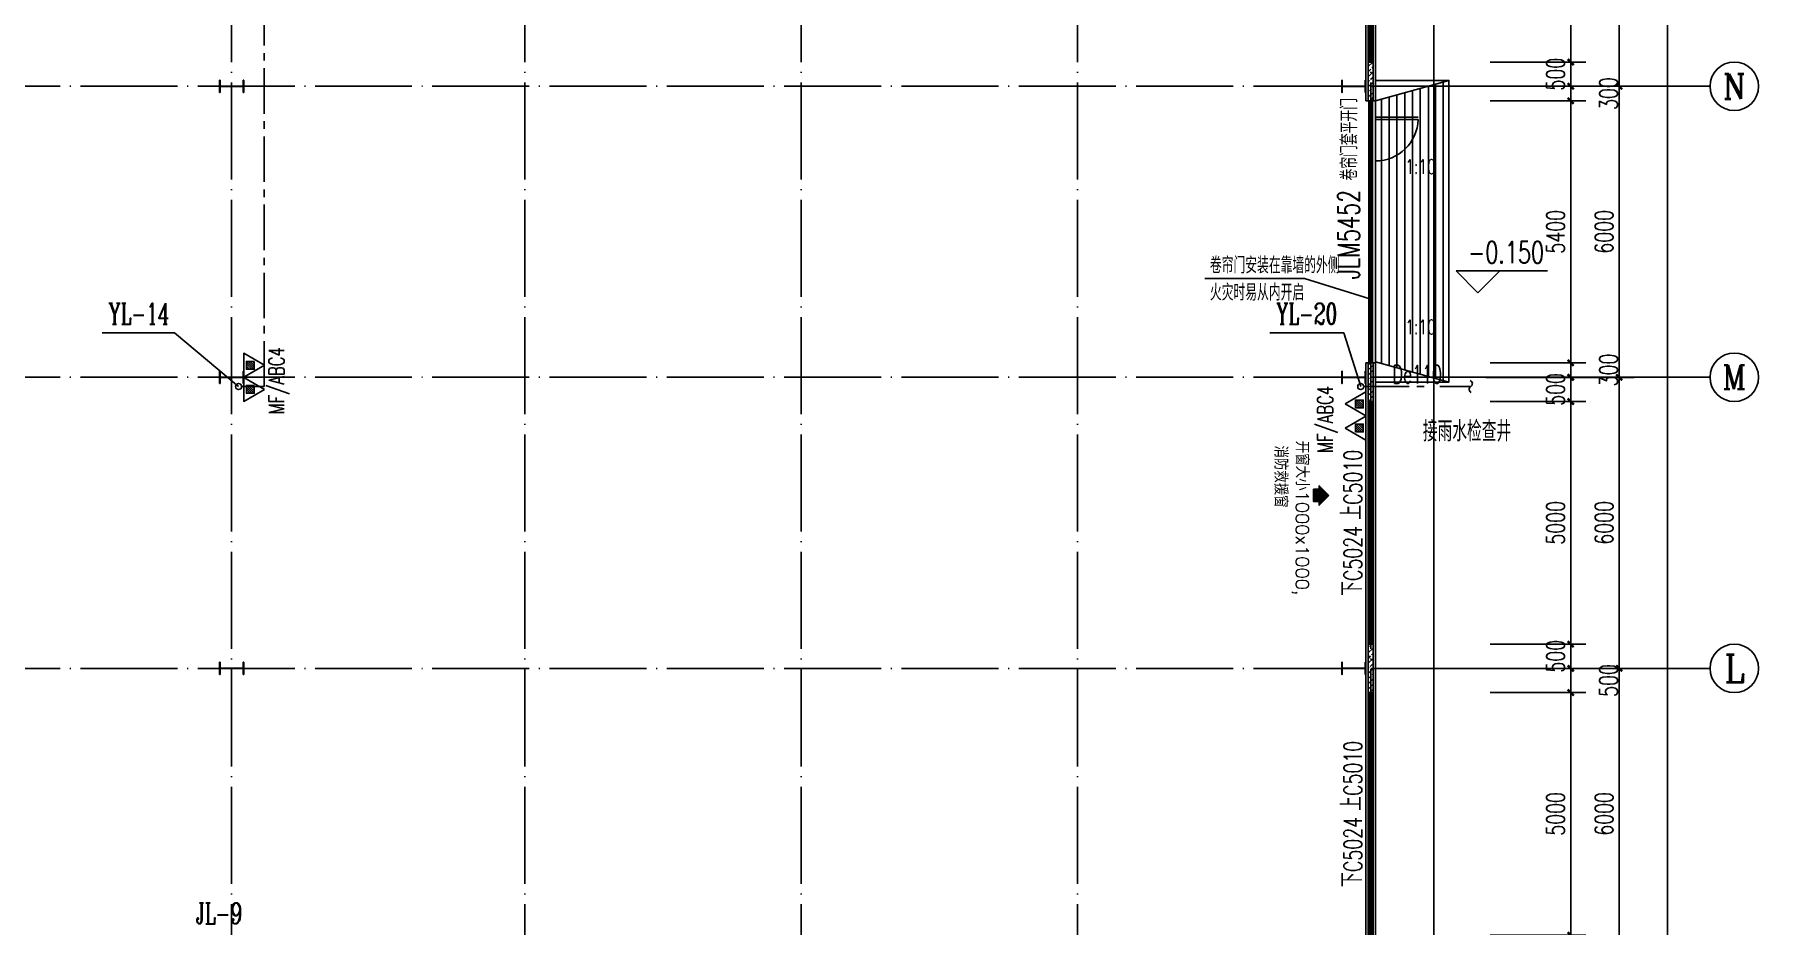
# Model space of a CAD drawing. Extents: x 7651907 to 8255021, y -2490714 to -1144618.
# Drawn here: x 7917027 to 7952595, y -2255242 to -2236873 of the extents above; entities that cross this region are included whole.
import ezdxf
from ezdxf.enums import TextEntityAlignment as Align

# ---------------------------------------------------------------- set-up
doc = ezdxf.new("R2010")
doc.units = 0
doc.header["$LTSCALE"] = 1000
for name, pattern in [('CENTER2', [1.125, 0.75, -0.125, 0.125, -0.125]), ('DASH', [0.35, 0.25, -0.1]), ('DOTE', [2.42, 2, -0.2, 0.02, -0.2])]:
    doc.linetypes.add(name, pattern=pattern)
doc.layers.get('0').update_dxf_attribs({"linetype": 'CONTINUOUS'})
doc.layers.get('Defpoints').update_dxf_attribs({"linetype": 'CONTINUOUS'})
for name, color, linetype in [('001-墙体', 30, 'CONTINUOUS'), ('AXIS', 3, 'CONTINUOUS'), ('AXIS_TEXT', 7, 'CONTINUOUS'), ('DIM_ELEV', 3, 'CONTINUOUS'), ('DIM_LEAD', 3, 'CONTINUOUS'), ('DIM_SYMB', 3, 'CONTINUOUS'), ('DIM_雨水', 3, 'CONTINUOUS'), ('DOTE', 8, 'DOTE'), ('EQUIP_灭火器', 7, 'CONTINUOUS'), ('EQUIP_雨水', 7, 'CONTINUOUS'), ('M_Prof', 2, 'CONTINUOUS'), ('PIPE-给水', 3, 'TG_J'), ('PIPE-雨水', 4, 'CENTER2'), ('PUB_HATCH', 8, 'CONTINUOUS'), ('PUB_TEXT', 7, 'CONTINUOUS'), ('STAIR', 2, 'CONTINUOUS'), ('TEXT_灭火器', 7, 'CONTINUOUS'), ('TEXT_雨水', 7, 'CONTINUOUS'), ('TWT_TEXT', 7, 'CONTINUOUS'), ('VPIPE-雨水', 4, 'TG_Y'), ('WINDOW', 4, 'CONTINUOUS'), ('WINDOW_TEXT', 7, 'CONTINUOUS'), ('墙线', 2, 'CONTINUOUS')]:
    doc.layers.add(name, color=color, linetype=linetype)
doc.styles.add('_TCH_AXIS', font='COMPLEX', dxfattribs={"bigfont": 'GBCBIG'})
doc.styles.add('_TCH_DIM', font='SIMPLEX', dxfattribs={"bigfont": 'GBCBIG'})
doc.styles.add('_TCH_DIM_T3', font='SIMPLEX', dxfattribs={"width": 0.705882, "bigfont": 'GBCBIG'})
doc.styles.add('_TCH_LABEL', font='COMPLEX', dxfattribs={"bigfont": 'GBCBIG'})
doc.styles.add('_TCH_WINDOW', font='SIMPLEX', dxfattribs={"height": 3.5, "bigfont": 'GBCBIG'})
doc.styles.add('_TWT_PIPEDN', font='SIMPLEX', dxfattribs={"width": 0.8, "height": 3, "bigfont": 'HZTXT'})
doc.styles.add('_TWT_SERIAL', font='COMPLEX', dxfattribs={"width": 0.8, "height": 3.5, "bigfont": 'HZTXT'})
doc.styles.add('COMPLEX', font='COMPLEX')
doc.styles.get("Standard").update_dxf_attribs({"font": 'txt.shx', "width": 0.7, "bigfont": 'TSSDCHN.shx'})
doc.styles.add('TG_LINETYPE', font='SIMPLEX', dxfattribs={"width": 0.8, "height": 3, "bigfont": 'HZTXT'})
doc.linetypes.add('TG_J', pattern='A,2,-0.3,["J",TG_LINETYPE,S=0.1,R=0,X=-0.23,Y=-0.15],0', length=2.3)
doc.linetypes.add('TG_Y', pattern='A,2,-0.3,["Y",TG_LINETYPE,S=0.1,R=0,X=-0.23,Y=-0.15],0', length=2.3)
doc.dimstyles.new('_TCH_ARCH&&125', dxfattribs={"dimtxt": 371.875, "dimasz": 125, "dimexe": 312.5, "dimexo": 375, "dimgap": 125, "dimtad": 1, "dimdec": 0, "dimzin": 0, "dimdsep": 46, "dimtxsty": '_TCH_DIM_T3', "dimblk": 'ARCHTICK', "dimcen": 0.09, "dimclrt": 7, "dimazin": 2, "dimtfac": 1, "dimtdec": 0, "dimtix": 1, "dimtmove": 2, "dimatfit": 3, "dimfxl": 0, "dimtolj": 1, "dimtzin": 0, "dimarcsym": 0})
pattern_1 = [(45, (0, 53.85), (-106.0660596, 106.0660596), []), (45, (52.16, 0), (-106.0660596, 106.0660596), [59.21055, -33.8346])]

# ---------------------------------------------------------------- blocks, each defined once
blk = doc.blocks.new('sgdgsgsg')
at = {"layer": 'M_Prof'}
for points in [[(8034296, -909026), (8034296, -909276), (8034308, -909276), (8034308, -909154), (8034784, -909154), (8034784, -909276), (8034796, -909276), (8034796, -909026), (8034784, -909026), (8034784, -909148), (8034308, -909148), (8034308, -909026)], [(8057446, -909026), (8057446, -909276), (8057458, -909276), (8057458, -909154), (8057934, -909154), (8057934, -909276), (8057946, -909276), (8057946, -909026), (8057934, -909026), (8057934, -909148), (8057458, -909148), (8057458, -909026)], [(8034296, -915026), (8034296, -915276), (8034308, -915276), (8034308, -915154), (8034784, -915154), (8034784, -915276), (8034796, -915276), (8034796, -915026), (8034784, -915026), (8034784, -915148), (8034308, -915148), (8034308, -915026)], [(8057446, -915026), (8057446, -915276), (8057458, -915276), (8057458, -915154), (8057934, -915154), (8057934, -915276), (8057946, -915276), (8057946, -915026), (8057934, -915026), (8057934, -915148), (8057458, -915148), (8057458, -915026)], [(8034296, -921026), (8034296, -921276), (8034308, -921276), (8034308, -921154), (8034784, -921154), (8034784, -921276), (8034796, -921276), (8034796, -921026), (8034784, -921026), (8034784, -921148), (8034308, -921148), (8034308, -921026)], [(8057446, -921026), (8057446, -921276), (8057458, -921276), (8057458, -921154), (8057934, -921154), (8057934, -921276), (8057946, -921276), (8057946, -921026), (8057934, -921026), (8057934, -921148), (8057458, -921148), (8057458, -921026)]]:
    blk.add_lwpolyline(points, close=True, dxfattribs=at)
blk = doc.blocks.new('5181895')
h = blk.add_hatch(color=13)
h.dxf.hatch_style = 1
h.paths.add_polyline_path([(-1101987, -147875), (-1102144, -148033), (-1102087, -148033), (-1102087, -148123), (-1101887, -148123), (-1101887, -148033), (-1101829, -148033)])
at = {"color": 13}
blk.add_lwpolyline([(-1101987, -147875), (-1102144, -148033), (-1102087, -148033), (-1102087, -148123), (-1101887, -148123), (-1101887, -148033), (-1101829, -148033), (-1101987, -147875)], close=True, dxfattribs=at)
blk = doc.blocks.new('_AXISO')
blk.add_circle((0, 0), 0.5)
at = {"layer": 'AXIS_TEXT', "style": 'COMPLEX', "width": 1.041667}
blk.add_attdef('A', text='', height=0.56, dxfattribs=at).set_placement((-0.25, -0.28), (0.25, -0.28), align=Align.FIT)
blk = doc.blocks.new('_ArchTick')
at = {"color": 0, "linetype": 'ByBlock', "const_width": 0.4}
blk.add_lwpolyline([(-0.5, -0.5), (0.5, 0.5)], dxfattribs=at)
blk = doc.blocks.new('*D397')
at = {"layer": 'AXIS', "color": 0, "lineweight": -2}
for p, q in [((8296326, -768442), (8300388, -768442)), ((8300076, -853642), (8300076, -768442)), ((8296326, -853642), (8300388, -853642))]:
    blk.add_line(p, q, dxfattribs=at)
at = {"layer": 'Defpoints', "color": 0}
for p in [(8295951, -768442), (8300076, -768442), (8295951, -853642)]:
    blk.add_point(p, dxfattribs=at)
at = {"layer": 'AXIS', "color": 0, "lineweight": -2, "xscale": 125, "yscale": 125, "zscale": 125}
for p, rotation in [((8300076, -768442), 90), ((8300076, -853642), 270)]:
    blk.add_blockref('_ArchTick', p, dxfattribs=dict(at, rotation=rotation))
at = {"layer": 'AXIS', "color": 7, "insert": (8299765, -811042), "char_height": 371.9, "attachment_point": 5, "rotation": 90, "style": '_TCH_DIM_T3'}
blk.add_mtext('\\A1;85200', dxfattribs=at)
blk = doc.blocks.new('*D407')
at = {"layer": 'AXIS', "color": 0, "lineweight": -2}
for p, q in [((8296326, -793042), (8299388, -793042)), ((8299076, -799042), (8299076, -793042)), ((8296326, -799042), (8299388, -799042))]:
    blk.add_line(p, q, dxfattribs=at)
at = {"layer": 'Defpoints', "color": 0}
for p in [(8295951, -793042), (8299076, -793042), (8295951, -799042)]:
    blk.add_point(p, dxfattribs=at)
at = {"layer": 'AXIS', "color": 0, "lineweight": -2, "xscale": 125, "yscale": 125, "zscale": 125}
for p, rotation in [((8299076, -793042), 90), ((8299076, -799042), 270)]:
    blk.add_blockref('_ArchTick', p, dxfattribs=dict(at, rotation=rotation))
at = {"layer": 'AXIS', "color": 7, "insert": (8298765, -796042), "char_height": 371.9, "attachment_point": 5, "rotation": 90, "style": '_TCH_DIM_T3'}
blk.add_mtext('\\A1;6000', dxfattribs=at)
blk = doc.blocks.new('*D408')
at = {"layer": 'AXIS', "color": 0, "lineweight": -2}
for p, q in [((8296326, -787042), (8299388, -787042)), ((8299076, -793042), (8299076, -787042)), ((8296326, -793042), (8299388, -793042))]:
    blk.add_line(p, q, dxfattribs=at)
at = {"layer": 'Defpoints', "color": 0}
for p in [(8295951, -787042), (8299076, -787042), (8295951, -793042)]:
    blk.add_point(p, dxfattribs=at)
at = {"layer": 'AXIS', "color": 0, "lineweight": -2, "xscale": 125, "yscale": 125, "zscale": 125}
for p, rotation in [((8299076, -787042), 90), ((8299076, -793042), 270)]:
    blk.add_blockref('_ArchTick', p, dxfattribs=dict(at, rotation=rotation))
at = {"layer": 'AXIS', "color": 7, "insert": (8298765, -790042), "char_height": 371.9, "attachment_point": 5, "rotation": 90, "style": '_TCH_DIM_T3'}
blk.add_mtext('\\A1;6000', dxfattribs=at)
blk = doc.blocks.new('*D409')
at = {"layer": 'AXIS', "color": 0, "lineweight": -2}
for p, q in [((8296326, -781042), (8299388, -781042)), ((8299076, -787042), (8299076, -781042)), ((8296326, -787042), (8299388, -787042))]:
    blk.add_line(p, q, dxfattribs=at)
at = {"layer": 'Defpoints', "color": 0}
for p in [(8295951, -781042), (8299076, -781042), (8295951, -787042)]:
    blk.add_point(p, dxfattribs=at)
at = {"layer": 'AXIS', "color": 0, "lineweight": -2, "xscale": 125, "yscale": 125, "zscale": 125}
for p, rotation in [((8299076, -781042), 90), ((8299076, -787042), 270)]:
    blk.add_blockref('_ArchTick', p, dxfattribs=dict(at, rotation=rotation))
at = {"layer": 'AXIS', "color": 7, "insert": (8298765, -784042), "char_height": 371.9, "attachment_point": 5, "rotation": 90, "style": '_TCH_DIM_T3'}
blk.add_mtext('\\A1;6000', dxfattribs=at)
blk = doc.blocks.new('*D410')
at = {"layer": 'AXIS', "color": 0, "lineweight": -2}
for p, q in [((8296326, -775042), (8299388, -775042)), ((8299076, -781042), (8299076, -775042)), ((8296326, -781042), (8299388, -781042))]:
    blk.add_line(p, q, dxfattribs=at)
at = {"layer": 'Defpoints', "color": 0}
for p in [(8295951, -775042), (8299076, -775042), (8295951, -781042)]:
    blk.add_point(p, dxfattribs=at)
at = {"layer": 'AXIS', "color": 0, "lineweight": -2, "xscale": 125, "yscale": 125, "zscale": 125}
for p, rotation in [((8299076, -775042), 90), ((8299076, -781042), 270)]:
    blk.add_blockref('_ArchTick', p, dxfattribs=dict(at, rotation=rotation))
at = {"layer": 'AXIS', "color": 7, "insert": (8298765, -778042), "char_height": 371.9, "attachment_point": 5, "rotation": 90, "style": '_TCH_DIM_T3'}
blk.add_mtext('\\A1;6000', dxfattribs=at)
blk = doc.blocks.new('$DorLib2D$00000213')
at = {"color": 0, "linetype": 'DASH', "const_width": 0.02}
blk.add_lwpolyline([(0.5, 0), (-0.5, 0)], dxfattribs=at)
blk = doc.blocks.new('$TCHSYS$WIN2D')
for p, q in [((-0.5, 0.5), (0.5, 0.5)), ((-0.5, 0.5), (-0.5, -0.5)), ((0.5, 0.5), (0.5, -0.5)), ((0.5, 0.1667), (-0.5, 0.1667)), ((0.5, -0.1667), (-0.5, -0.1667)), ((-0.5, -0.5), (0.5, -0.5))]:
    blk.add_line(p, q)
blk = doc.blocks.new('*D544')
at = {"layer": 'AXIS', "color": 0, "lineweight": -2}
for p, q in [((8296411, -775542), (8298388, -775542)), ((8298076, -780542), (8298076, -775542)), ((8296411, -780542), (8298388, -780542))]:
    blk.add_line(p, q, dxfattribs=at)
at = {"layer": 'Defpoints', "color": 0}
for p in [(8296036, -775542), (8298076, -775542), (8296036, -780542)]:
    blk.add_point(p, dxfattribs=at)
at = {"layer": 'AXIS', "color": 0, "lineweight": -2, "xscale": 125, "yscale": 125, "zscale": 125}
for p, rotation in [((8298076, -775542), 90), ((8298076, -780542), 270)]:
    blk.add_blockref('_ArchTick', p, dxfattribs=dict(at, rotation=rotation))
at = {"layer": 'AXIS', "color": 7, "insert": (8297765, -778042), "char_height": 371.9, "attachment_point": 5, "rotation": 90, "style": '_TCH_DIM_T3'}
blk.add_mtext('\\A1;5000', dxfattribs=at)
blk = doc.blocks.new('*D545')
at = {"layer": 'AXIS', "color": 0, "lineweight": -2}
for p, q in [((8296411, -780542), (8298388, -780542)), ((8298076, -780542), (8298076, -780417)), ((8298076, -781042), (8298076, -780542)), ((8296411, -781042), (8298388, -781042)), ((8298076, -781042), (8298076, -781167))]:
    blk.add_line(p, q, dxfattribs=at)
at = {"layer": 'Defpoints', "color": 0}
for p in [(8296036, -780542), (8298076, -780542), (8296036, -781042)]:
    blk.add_point(p, dxfattribs=at)
at = {"layer": 'AXIS', "color": 0, "lineweight": -2, "xscale": 125, "yscale": 125, "zscale": 125}
for p, rotation in [((8298076, -780542), 270), ((8298076, -781042), 90)]:
    blk.add_blockref('_ArchTick', p, dxfattribs=dict(at, rotation=rotation))
at = {"layer": 'AXIS', "color": 7, "insert": (8297765, -780792), "char_height": 371.9, "attachment_point": 5, "rotation": 90, "style": '_TCH_DIM_T3'}
blk.add_mtext('\\A1;500', dxfattribs=at)
blk = doc.blocks.new('*D546')
at = {"layer": 'AXIS', "color": 0, "lineweight": -2}
for p, q in [((8296411, -781042), (8298388, -781042)), ((8298076, -781342), (8298076, -781042)), ((8296411, -781342), (8298388, -781342))]:
    blk.add_line(p, q, dxfattribs=at)
at = {"layer": 'Defpoints', "color": 0}
for p in [(8296036, -781042), (8298076, -781042), (8296036, -781342)]:
    blk.add_point(p, dxfattribs=at)
at = {"layer": 'AXIS', "color": 0, "lineweight": -2, "xscale": 125, "yscale": 125, "zscale": 125}
for p, rotation in [((8298076, -781042), 90), ((8298076, -781342), 270)]:
    blk.add_blockref('_ArchTick', p, dxfattribs=dict(at, rotation=rotation))
at = {"layer": 'AXIS', "color": 7, "insert": (8298857, -781192), "char_height": 371.9, "attachment_point": 5, "rotation": 90, "style": '_TCH_DIM_T3'}
blk.add_mtext('\\A1;300', dxfattribs=at)
blk = doc.blocks.new('*D547')
at = {"layer": 'AXIS', "color": 0, "lineweight": -2}
for p, q in [((8296411, -781342), (8298388, -781342)), ((8298076, -786742), (8298076, -781342)), ((8296411, -786742), (8298388, -786742))]:
    blk.add_line(p, q, dxfattribs=at)
at = {"layer": 'Defpoints', "color": 0}
for p in [(8296036, -781342), (8298076, -781342), (8296036, -786742)]:
    blk.add_point(p, dxfattribs=at)
at = {"layer": 'AXIS', "color": 0, "lineweight": -2, "xscale": 125, "yscale": 125, "zscale": 125}
for p, rotation in [((8298076, -781342), 90), ((8298076, -786742), 270)]:
    blk.add_blockref('_ArchTick', p, dxfattribs=dict(at, rotation=rotation))
at = {"layer": 'AXIS', "color": 7, "insert": (8297765, -784042), "char_height": 371.9, "attachment_point": 5, "rotation": 90, "style": '_TCH_DIM_T3'}
blk.add_mtext('\\A1;5400', dxfattribs=at)
blk = doc.blocks.new('*D548')
at = {"layer": 'AXIS', "color": 0, "lineweight": -2}
for p, q in [((8296411, -786742), (8298388, -786742)), ((8298076, -787042), (8298076, -786742)), ((8296411, -787042), (8298388, -787042))]:
    blk.add_line(p, q, dxfattribs=at)
at = {"layer": 'Defpoints', "color": 0}
for p in [(8296036, -786742), (8298076, -786742), (8296036, -787042)]:
    blk.add_point(p, dxfattribs=at)
at = {"layer": 'AXIS', "color": 0, "lineweight": -2, "xscale": 125, "yscale": 125, "zscale": 125}
for p, rotation in [((8298076, -786742), 90), ((8298076, -787042), 270)]:
    blk.add_blockref('_ArchTick', p, dxfattribs=dict(at, rotation=rotation))
at = {"layer": 'AXIS', "color": 7, "insert": (8298857, -786892), "char_height": 371.9, "attachment_point": 5, "rotation": 90, "style": '_TCH_DIM_T3'}
blk.add_mtext('\\A1;300', dxfattribs=at)
blk = doc.blocks.new('*D549')
at = {"layer": 'AXIS', "color": 0, "lineweight": -2}
for p, q in [((8296411, -787042), (8298388, -787042)), ((8298076, -787042), (8298076, -786917)), ((8298076, -787542), (8298076, -787042)), ((8296411, -787542), (8298388, -787542)), ((8298076, -787542), (8298076, -787667))]:
    blk.add_line(p, q, dxfattribs=at)
at = {"layer": 'Defpoints', "color": 0}
for p in [(8296036, -787042), (8298076, -787042), (8296036, -787542)]:
    blk.add_point(p, dxfattribs=at)
at = {"layer": 'AXIS', "color": 0, "lineweight": -2, "xscale": 125, "yscale": 125, "zscale": 125}
for p, rotation in [((8298076, -787042), 270), ((8298076, -787542), 90)]:
    blk.add_blockref('_ArchTick', p, dxfattribs=dict(at, rotation=rotation))
at = {"layer": 'AXIS', "color": 7, "insert": (8297765, -787292), "char_height": 371.9, "attachment_point": 5, "rotation": 90, "style": '_TCH_DIM_T3'}
blk.add_mtext('\\A1;500', dxfattribs=at)
blk = doc.blocks.new('*D550')
at = {"layer": 'AXIS', "color": 0, "lineweight": -2}
for p, q in [((8296411, -787542), (8298388, -787542)), ((8298076, -792542), (8298076, -787542)), ((8296411, -792542), (8298388, -792542))]:
    blk.add_line(p, q, dxfattribs=at)
at = {"layer": 'Defpoints', "color": 0}
for p in [(8296036, -787542), (8298076, -787542), (8296036, -792542)]:
    blk.add_point(p, dxfattribs=at)
at = {"layer": 'AXIS', "color": 0, "lineweight": -2, "xscale": 125, "yscale": 125, "zscale": 125}
for p, rotation in [((8298076, -787542), 90), ((8298076, -792542), 270)]:
    blk.add_blockref('_ArchTick', p, dxfattribs=dict(at, rotation=rotation))
at = {"layer": 'AXIS', "color": 7, "insert": (8297765, -790042), "char_height": 371.9, "attachment_point": 5, "rotation": 90, "style": '_TCH_DIM_T3'}
blk.add_mtext('\\A1;5000', dxfattribs=at)
blk = doc.blocks.new('*D551')
at = {"layer": 'AXIS', "color": 0, "lineweight": -2}
for p, q in [((8298076, -792542), (8298076, -792417)), ((8296411, -792542), (8298388, -792542)), ((8298076, -793042), (8298076, -792542)), ((8296411, -793042), (8298388, -793042)), ((8298076, -793042), (8298076, -793167))]:
    blk.add_line(p, q, dxfattribs=at)
at = {"layer": 'Defpoints', "color": 0}
for p in [(8296036, -792542), (8298076, -792542), (8296036, -793042)]:
    blk.add_point(p, dxfattribs=at)
at = {"layer": 'AXIS', "color": 0, "lineweight": -2, "xscale": 125, "yscale": 125, "zscale": 125}
for p, rotation in [((8298076, -792542), 270), ((8298076, -793042), 90)]:
    blk.add_blockref('_ArchTick', p, dxfattribs=dict(at, rotation=rotation))
at = {"layer": 'AXIS', "color": 7, "insert": (8297765, -792792), "char_height": 371.9, "attachment_point": 5, "rotation": 90, "style": '_TCH_DIM_T3'}
blk.add_mtext('\\A1;500', dxfattribs=at)
blk = doc.blocks.new('*D552')
at = {"layer": 'AXIS', "color": 0, "lineweight": -2}
for p, q in [((8296411, -793042), (8298388, -793042)), ((8298076, -793542), (8298076, -793042)), ((8296411, -793542), (8298388, -793542))]:
    blk.add_line(p, q, dxfattribs=at)
at = {"layer": 'Defpoints', "color": 0}
for p in [(8296036, -793042), (8298076, -793042), (8296036, -793542)]:
    blk.add_point(p, dxfattribs=at)
at = {"layer": 'AXIS', "color": 0, "lineweight": -2, "xscale": 125, "yscale": 125, "zscale": 125}
for p, rotation in [((8298076, -793042), 90), ((8298076, -793542), 270)]:
    blk.add_blockref('_ArchTick', p, dxfattribs=dict(at, rotation=rotation))
at = {"layer": 'AXIS', "color": 7, "insert": (8298857, -793292), "char_height": 371.9, "attachment_point": 5, "rotation": 90, "style": '_TCH_DIM_T3'}
blk.add_mtext('\\A1;500', dxfattribs=at)
blk = doc.blocks.new('*D553')
at = {"layer": 'AXIS', "color": 0, "lineweight": -2}
for p, q in [((8296411, -793542), (8298388, -793542)), ((8298076, -798542), (8298076, -793542)), ((8296411, -798542), (8298388, -798542))]:
    blk.add_line(p, q, dxfattribs=at)
at = {"layer": 'Defpoints', "color": 0}
for p in [(8296036, -793542), (8298076, -793542), (8296036, -798542)]:
    blk.add_point(p, dxfattribs=at)
at = {"layer": 'AXIS', "color": 0, "lineweight": -2, "xscale": 125, "yscale": 125, "zscale": 125}
for p, rotation in [((8298076, -793542), 90), ((8298076, -798542), 270)]:
    blk.add_blockref('_ArchTick', p, dxfattribs=dict(at, rotation=rotation))
at = {"layer": 'AXIS', "color": 7, "insert": (8297765, -796042), "char_height": 371.9, "attachment_point": 5, "rotation": 90, "style": '_TCH_DIM_T3'}
blk.add_mtext('\\A1;5000', dxfattribs=at)
blk = doc.blocks.new('$TwtSys$00000132')
at = {"elevation": 0}
blk.add_lwpolyline([(7, -101, -0.575183), (0, 0, 0.604745), (-11, 101, 16.924828)], format="xyb", dxfattribs=at)
blk = doc.blocks.new('$TwtSys$00000546')
h = blk.add_hatch()
h.set_pattern_fill('ANSI31', color=256, scale=200, style=0)
h.set_pattern_definition([(45, (-38543.802, -6670.83), (-17.67767, 17.67767), [])])
h.paths.add_polyline_path([(-65, 174), (65, 174), (65, 44), (-65, 44)])
for points in [[(0, 344), (-198, 0), (198, 0)], [(-65, 174), (65, 174), (65, 44), (-65, 44)]]:
    blk.add_lwpolyline(points, close=True)
blk = doc.blocks.new('dadasdd65asdasd5ad41a5d5ad')
at = {"layer": 'PUB_HATCH'}
h = blk.add_hatch(dxfattribs=at)
h.set_pattern_fill('天然石材', color=256, scale=30, style=0)
h.set_pattern_definition(pattern_1)
h.paths.add_polyline_path([(8293900.6, -780541.6), (8293900.6, -781341.7), (8294000.6, -781341.7), (8294000.6, -780541.6)])
h = blk.add_hatch(dxfattribs=at)
h.set_pattern_fill('天然石材', color=256, scale=30, style=0)
h.set_pattern_definition(pattern_1)
h.paths.add_polyline_path([(8293900.6, -786741.6), (8293900.6, -787541.6), (8294000.6, -787541.6), (8294000.6, -786741.6)])
h = blk.add_hatch(dxfattribs=at)
h.set_pattern_fill('天然石材', color=256, scale=30, style=0)
h.set_pattern_definition(pattern_1)
h.paths.add_polyline_path([(8293900.6, -792541.6), (8293900.6, -793541.6), (8294000.6, -793541.6), (8294000.6, -792541.6)])
at = {"layer": '001-墙体', "color": 0}
for p, q in [((8293900.6, -780541.6), (8293900.6, -781341.7)), ((8294000.6, -780541.6), (8293900.6, -780541.6)), ((8294000.6, -781341.7), (8294000.6, -780541.6)), ((8294050.6, -781341.7), (8293850.6, -781341.7)), ((8293900.6, -781341.7), (8294000.6, -781341.7)), ((8293900.6, -786741.6), (8293900.6, -787541.6)), ((8294000.6, -786741.6), (8293900.6, -786741.6)), ((8294000.6, -787541.6), (8294000.6, -786741.6)), ((8293900.6, -787541.6), (8294000.6, -787541.6)), ((8293900.6, -792541.6), (8293900.6, -793541.6)), ((8294000.6, -792541.6), (8293900.6, -792541.6)), ((8294000.6, -793541.6), (8294000.6, -792541.6)), ((8293900.6, -793541.6), (8294000.6, -793541.6))]:
    blk.add_line(p, q, dxfattribs=at)
blk.add_lwpolyline([(8223850.6, -768341.6), (8294050.6, -768341.6), (8294050.6, -853741.6), (8223850.6, -853741.6)], close=True, dxfattribs=at)
for points in [[(8224050.6, -781341.7), (8224050.6, -768541.6), (8293850.6, -768541.6), (8293850.6, -781341.7)], [(8294050.6, -781341.7), (8293850.6, -781341.7)], [(8293850.6, -786741.6), (8293850.6, -835341.7)], [(8293850.6, -835341.7), (8293850.6, -786741.6)], [(8293850.6, -835341.7), (8293850.6, -786741.6)], [(8294050.6, -786741.6), (8293850.6, -786741.6)]]:
    blk.add_lwpolyline(points, dxfattribs=at)
at = {"layer": 'AXIS', "color": 0}
for p, q in [((8295950.6, -781041.6), (8300950.6, -781041.6)), ((8295950.6, -787041.6), (8300950.6, -787041.6)), ((8295950.6, -793041.6), (8300950.6, -793041.6))]:
    blk.add_line(p, q, dxfattribs=at)
at = {"layer": 'DIM_ELEV', "color": 0}
for p, q in [((8296161.3, -785297), (8295711.3, -784847)), ((8295711.3, -784847), (8297596.5, -784847)), ((8296161.3, -785297), (8296611.3, -784847))]:
    blk.add_line(p, q, dxfattribs=at)
at = {"layer": 'DIM_LEAD', "color": 0}
for p, q in [((8292585, -785004.4), (8290527.8, -785004.4)), ((8293934.7, -785424.1), (8292585, -785004.4))]:
    blk.add_line(p, q, dxfattribs=at)
at = {"layer": 'DIM_LEAD', "color": 0, "const_width": 40}
blk.add_lwpolyline([(8293953.8, -785430.1, 1), (8293915.6, -785418.2, 1)], format="xyb", close=True, dxfattribs=at)
at = {"layer": 'DIM_SYMB', "color": 0}
for points in [[(8294352.3, -782954.7, 0, 0, 0), (8295264.6, -782954.7, 80, 0, 0), (8295564.6, -782954.7, 0, 0, 0)], [(8294352.3, -786258.5, 0, 0, 0), (8295264.6, -786258.5, 80, 0, 0), (8295564.6, -786258.5, 0, 0, 0)]]:
    blk.add_lwpolyline(points, format="xyseb", dxfattribs=at)
at = {"layer": 'DOTE', "color": 0}
for p, q in [((8270450.6, -766441.6), (8270450.6, -855641.6)), ((8276500.6, -766441.6), (8276500.6, -855641.6)), ((8282200.6, -766441.6), (8282200.6, -855641.6)), ((8287900.6, -766441.6), (8287900.6, -855641.6)), ((8293950.6, -766441.6), (8293950.6, -855641.6)), ((8295950.6, -781041.6), (8221950.6, -781041.6)), ((8295950.6, -787041.6), (8221950.6, -787041.6)), ((8295950.6, -793041.6), (8221950.6, -793041.6))]:
    blk.add_line(p, q, dxfattribs=at)
at = {"layer": 'STAIR', "color": 0}
for p, q in [((8295140.9, -787024.1), (8295140.9, -781036.6)), ((8295285.3, -787064.2), (8295285.3, -780997.5)), ((8295444.1, -787108.2), (8295444.1, -780954.6)), ((8294174.4, -786756), (8294174.4, -781294.1)), ((8294333.1, -786800), (8294333.1, -781251.2)), ((8294491.9, -786844), (8294491.9, -781208.3)), ((8294650.6, -786888.1), (8294650.6, -781165.3)), ((8294809.4, -786932.1), (8294809.4, -781122.4)), ((8294968.1, -786976.2), (8294968.1, -781079.5))]:
    blk.add_line(p, q, dxfattribs=at)
at = {"layer": 'WINDOW', "color": 0, "extrusion": (0, 0, -1)}
for p, q in [((8294050.6, -781680.4), (8294928.1, -781680.4)), ((8294050.6, -781725.4), (8294928.1, -781725.4))]:
    blk.add_line(p, q, dxfattribs=at)
blk.add_arc((-8294050.6, -781702.9), 877.5, 181.46928, 270, dxfattribs=at)
at = {"layer": '墙线', "color": 0, "ltscale": 100}
for p, q in [((8294050.6, -780922), (8294050.6, -787341.6)), ((8295564.6, -780922), (8294050.6, -781342)), ((8295564.6, -787141.6), (8294050.6, -786721.6))]:
    blk.add_line(p, q, dxfattribs=at)
blk.add_lwpolyline([(8294050.6, -787141.6), (8295564.6, -787141.6), (8295564.6, -780922), (8294050.6, -780922)], dxfattribs=at)
at = {"color": 8}
blk.add_blockref('sgdgsgsg', (235904.8, 128109.4), dxfattribs=at)
at = {"color": 8, "xscale": 1.279999999998836, "yscale": 1.279999999998836, "zscale": 1.279999999998836, "rotation": 270}
blk.add_blockref('5181895', (8482369.4, -2200019.8), dxfattribs=at)
at = {"layer": 'AXIS', "color": 0}
ref = blk.add_blockref('_AXISO', (8301450.6, -781041.6), dxfattribs=dict(at, xscale=1000, yscale=1000, zscale=1000))
ref.add_attrib('A', 'N', dxfattribs={"layer": 'AXIS_TEXT', "color": 0, "ltscale": 100, "height": 519.1, "style": '_TCH_AXIS'}).set_placement((8301215.8, -781301.2), (8301685.5, -781301.2), align=Align.FIT)
ref = blk.add_blockref('_AXISO', (8301450.6, -787041.6), dxfattribs=dict(at, xscale=1000, yscale=1000, zscale=1000))
ref.add_attrib('A', 'M', dxfattribs={"layer": 'AXIS_TEXT', "color": 0, "ltscale": 100, "height": 495, "style": '_TCH_AXIS'}).set_placement((8301203.1, -787289.1), (8301698.1, -787289.1), align=Align.FIT)
ref = blk.add_blockref('_AXISO', (8301450.6, -793041.6), dxfattribs=dict(at, xscale=1000, yscale=1000, zscale=1000))
ref.add_attrib('A', 'L', dxfattribs={"layer": 'AXIS_TEXT', "color": 0, "ltscale": 100, "height": 569.6, "style": '_TCH_AXIS'}).set_placement((8301247.2, -793326.4), (8301654.1, -793326.4), align=Align.FIT)
at = {"layer": 'WINDOW', "xscale": 5000, "yscale": 100, "zscale": 5000, "rotation": 270}
for p in [(8293950.6, -778041.6), (8293950.6, -790041.6), (8293950.6, -796041.6)]:
    blk.add_blockref('$TCHSYS$WIN2D', p, dxfattribs=at)
at = {"layer": 'WINDOW'}
ref = blk.add_blockref('$DorLib2D$00000213', (8293950.6, -784041.7), dxfattribs=dict(at, xscale=-5399.915099699516, yscale=5399.915099699516, zscale=-5399.915099699516, rotation=270))
ref.add_attrib('A', 'JLM5452', (8293717.6, -785024.2), dxfattribs={"layer": 'WINDOW_TEXT', "ltscale": 100, "height": 446.25, "rotation": 90, "style": '_TCH_WINDOW', "width": 0.705882})
at = {"layer": 'PUB_TEXT', "color": 0, "width": 0.705882}
for s, height, style, p in [('1:10', 297.5, '_TCH_LABEL', (8294663.5, -782849.7)), ('-0.150', 446.25, '_TCH_DIM', (8295961.5, -784689.5)), ('1:10', 297.5, '_TCH_LABEL', (8294663.5, -786153.5))]:
    blk.add_text(s, height=height, dxfattribs=dict(at, style=style)).set_placement(p)
at = {"layer": 'PUB_TEXT', "style": '_TCH_DIM'}
for s, height, p in [('卷帘门安装在靠墙的外侧', 337.589, (8290632.8, -784899.4)), ('火灾时易从内开启', 337.59, (8290632.8, -785459.4))]:
    blk.add_text(s, height=height, dxfattribs=at).set_placement(p)
at = {"layer": 'PUB_TEXT', "color": 0}
for s, height, p in [('消防救援窗', 270.07, (8291962.8, -788445.4)), ('开窗大小1000x1000,', 270.071, (8292402.9, -788350))]:
    blk.add_text(s, height=height, rotation=270, dxfattribs=at).set_placement(p)
at = {"layer": 'WINDOW_TEXT', "color": 0, "style": '_TCH_WINDOW'}
blk.add_text('卷帘门套平开门', height=337.59, rotation=90, dxfattribs=at).set_placement((8293674.6, -782984.2))
at = {"layer": 'WINDOW_TEXT', "style": '_TCH_WINDOW', "width": 0.705882}
for s, p in [('C5010', (8293769.5, -789672)), ('C5024', (8293769.5, -791241.6)), ('C5010', (8293769.5, -795672)), ('C5024', (8293769.5, -797241.6))]:
    blk.add_text(s, height=371.88, rotation=90, dxfattribs=at).set_placement(p)
at = {"layer": 'WINDOW_TEXT', "style": '_TCH_WINDOW'}
for s, p in [('上', (8293769.5, -789979.1)), ('下', (8293769.5, -791548.8)), ('上', (8293769.5, -795979.1)), ('下', (8293769.5, -797548.8))]:
    blk.add_text(s, height=422, rotation=90, dxfattribs=at).set_placement(p)
at = {"layer": 'AXIS', "color": 0}
for p1, p2, distance, picture, middle in [((8295950.6, -853641.6), (8295950.6, -768441.6), -4125, '*D397', (8299764.7, -811041.6)), ((8295950.6, -781041.6), (8295950.6, -775041.6), -3125, '*D410', (8298764.7, -778041.6)), ((8296036.4, -780541.6), (8296036.4, -775541.6), -2039.2, '*D544', (8297764.7, -778041.6)), ((8296036.4, -781041.6), (8296036.4, -780541.6), -2039.2, '*D545', (8297764.7, -780791.6)), ((8295950.6, -787041.6), (8295950.6, -781041.6), -3125, '*D409', (8298764.7, -784041.6)), ((8296036.4, -786741.6), (8296036.4, -781341.7), -2039.2, '*D547', (8297764.7, -784041.7)), ((8295950.6, -793041.6), (8295950.6, -787041.6), -3125, '*D408', (8298764.7, -790041.6)), ((8296036.4, -787541.6), (8296036.4, -787041.6), -2039.2, '*D549', (8297764.7, -787291.6)), ((8296036.4, -792541.6), (8296036.4, -787541.6), -2039.2, '*D550', (8297764.7, -790041.6)), ((8296036.4, -793041.6), (8296036.4, -792541.6), -2039.2, '*D551', (8297764.7, -792791.6)), ((8295950.6, -799041.6), (8295950.6, -793041.6), -3125, '*D407', (8298764.7, -796041.6)), ((8296036.4, -798541.6), (8296036.4, -793541.6), -2039.2, '*D553', (8297764.7, -796041.6))]:
    dim = blk.add_aligned_dim(p1=p1, p2=p2, distance=distance, dimstyle='_TCH_ARCH&&125', dxfattribs=at)
    dim.commit()
    dim.dimension.update_dxf_attribs({"geometry": picture, "text_midpoint": middle})
for base, p1, p2, picture, middle in [((8298075.6, -781041.6), (8296036.4, -781341.7), (8296036.4, -781041.6), '*D546', (8298856.9, -781191.7)), ((8298075.6, -786741.6), (8296036.4, -787041.6), (8296036.4, -786741.6), '*D548', (8298856.9, -786891.6)), ((8298075.6, -793041.6), (8296036.4, -793541.6), (8296036.4, -793041.6), '*D552', (8298856.9, -793291.6))]:
    dim = blk.add_linear_dim(base=base, p1=p1, p2=p2, angle=90, dimstyle='_TCH_ARCH&&125', dxfattribs=at)
    dim.commit()
    dim.dimension.update_dxf_attribs({"geometry": picture, "text_midpoint": middle, "dimtype": 161})

msp = doc.modelspace()

# ---------------------------------------------------------------- linework, layer by layer
at = {"layer": 'DIM_雨水'}
for p, q in [((7919913.5, -2243021.8), (7918420.8, -2243021.8)), ((7921238.1, -2244130.6), (7919913.5, -2243021.8)), ((7944041.9, -2243021.8), (7942511.2, -2243021.8)), ((7944388.1, -2244130.6), (7944041.9, -2243021.8))]:
    msp.add_line(p, q, dxfattribs=at)
at = {"layer": 'PIPE-给水', "ltscale": 1.25}
msp.add_line((7945895.3, -2268178), (7945895.3, -2224040.7), dxfattribs=at)
at = {"layer": 'PIPE-雨水', "ltscale": 1.25}
for p, q in [((7921767.3, -2244130.6), (7921767.3, -2223041.2)), ((7921300.6, -2244130.6), (7921767.3, -2244130.6)), ((7944450.6, -2244130.6), (7945770.3, -2244130.6)), ((7946020.3, -2244130.6), (7946659.9, -2244130.6))]:
    msp.add_line(p, q, dxfattribs=at)
at = {"layer": 'VPIPE-雨水'}
for centre in [(7921238.1, -2244130.6), (7944388.1, -2244130.6)]:
    msp.add_circle(centre, 62.5, dxfattribs=at)

# ---------------------------------------------------------------- block references
at = {"color": 8}
msp.add_blockref('dadasdd65asdasd5ad41a5d5ad', (-349355.4, -1456899), dxfattribs=at)
at = {"layer": 'EQUIP_灭火器', "xscale": 1.25, "yscale": 1.25, "zscale": 1.25}
for p, rotation in [((7921345.3, -2243692.7), 270), ((7921345.3, -2244188.7), 270), ((7944495.3, -2244490.4), 90), ((7944495.3, -2244986.4), 90)]:
    msp.add_blockref('$TwtSys$00000546', p, dxfattribs=dict(at, rotation=rotation))
at = {"layer": 'EQUIP_雨水', "xscale": 1.25, "yscale": 1.25, "zscale": 1.25}
msp.add_blockref('$TwtSys$00000132', (7946659.9, -2244130.6), dxfattribs=at)

# ---------------------------------------------------------------- texts
at = {"layer": 'TEXT_灭火器', "style": '_TCH_DIM', "width": 0.705882}
for p in [(7922179.4, -2244706.7), (7943812.9, -2245504.5)]:
    msp.add_text('MF/ABC4', height=318.75, rotation=90, dxfattribs=at).set_placement(p)
at = {"layer": 'TEXT_雨水', "style": '_TWT_PIPEDN', "width": 0.64}
msp.add_text('De110', height=375, dxfattribs=at).set_placement((7945046.5, -2244068.1))
at = {"layer": 'TWT_TEXT', "style": '_TWT_SERIAL', "width": 0.64}
for s, p in [('YL-14', (7918552, -2242846.8)), ('YL-20', (7942642.5, -2242846.8)), ('JL-9', (7920361, -2255208.6))]:
    msp.add_text(s, height=437.5, dxfattribs=at).set_placement(p)
at = {"layer": 'TWT_TEXT', "style": '_TCH_DIM'}
msp.add_text('接雨水检查井', height=421.99, dxfattribs=at).set_placement((7945669.9, -2245262.7))

doc.saveas('drawing.dxf')
